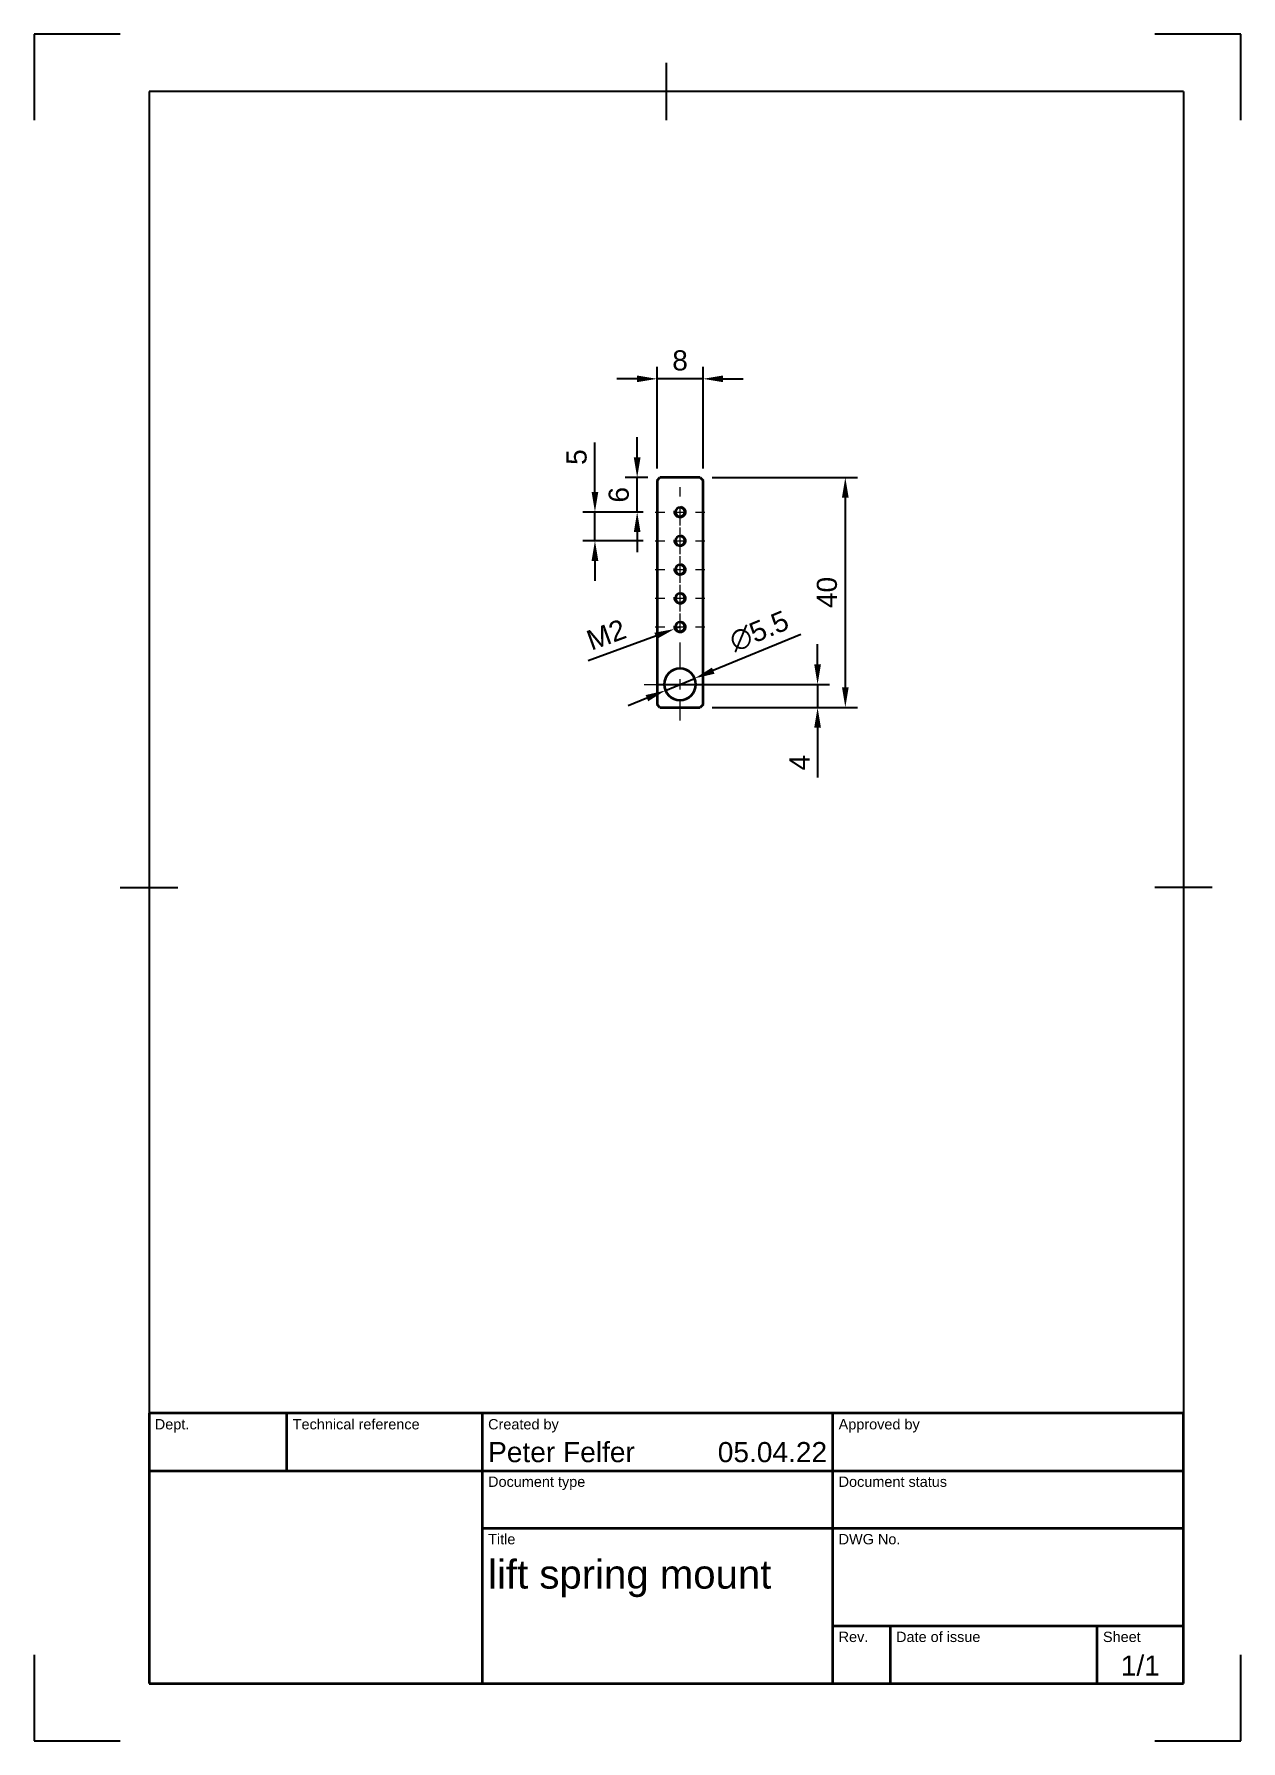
# Model space of a CAD drawing. Header units: millimetres. Extents: x 0 to 210, y 0 to 297.
import ezdxf
from ezdxf.enums import TextEntityAlignment as Align

# ---------------------------------------------------------------- set-up
doc = ezdxf.new("R2010")
doc.units = ezdxf.units.MM
doc.header["$LTSCALE"] = 0.75
doc.linetypes.add('CENTER2', pattern=[28.575, 19.05, -3.175, 3.175, -3.175])
for name, color, linetype, lineweight in [('Border', 7, 'Continuous', 25), ('FD_Dimensions', 7, 'Continuous', 18), ('Smart Centers', 7, 'CENTER2', 18), ('TitleBlock', 7, 'Continuous', 35), ('Visible', 7, 'Continuous', 35), ('Visible Narrow', 7, 'Continuous', 18)]:
    doc.layers.add(name, color=color, linetype=linetype, lineweight=lineweight)
doc.styles.add('FusionTitle', font='arial.ttf')
doc.styles.get("Standard").update_dxf_attribs({"font": 'arial.ttf'})
doc.dimstyles.new('Dim-ISO-25', dxfattribs={"dimtxt": 3.5, "dimasz": 3.5, "dimexe": 2.1, "dimexo": 2.1, "dimgap": 1.4, "dimtad": 1, "dimzin": 12, "dimdsep": 46, "dimtxsty": 'Standard', "dimcen": 0, "dimazin": 3, "dimtp": 0.1, "dimtm": 0.1, "dimtfac": 0.714286, "dimtmove": 0, "dimatfit": 3, "dimfxl": 1, "dimtzin": 12, "dimarcsym": 0})

# ---------------------------------------------------------------- blocks, each defined once
blk = doc.blocks.new('ISO_A4(P)_SHEET')
at = {"layer": 'Border'}
for p, q in [((110, 292), (110, 282)), ((200, 287), (20, 287)), ((20, 287), (20, 10)), ((200, 287), (200, 10)), ((15, 148.5), (25, 148.5)), ((205, 148.5), (195, 148.5)), ((20, 10), (200, 10))]:
    blk.add_line(p, q, dxfattribs=at)
at = {"layer": 'Defpoints'}
for p, q in [((15, 297), (0, 297)), ((0, 297), (0, 282)), ((210, 297), (195, 297)), ((210, 282), (210, 297)), ((0, 15), (0, 0)), ((210, 0), (210, 15)), ((0, 0), (15, 0)), ((195, 0), (210, 0))]:
    blk.add_line(p, q, dxfattribs=at)
blk = doc.blocks.new('ISO_TITLEBLOCK')
at = {"layer": 'TitleBlock'}
for p, q in [((0, 47), (-180, 47)), ((-180, 47), (-180, 0)), ((-156, 37), (-156, 47)), ((-122, 0), (-122, 47)), ((-61, 0), (-61, 47)), ((0, 0), (0, 47)), ((-180, 37), (0, 37)), ((-122, 27), (0, 27)), ((-61, 10), (0, 10)), ((-51, 0), (-51, 10)), ((-15, 0), (-15, 10)), ((-180, 0), (0, 0))]:
    blk.add_line(p, q, dxfattribs=at)
at = {"layer": 'TitleBlock', "style": 'FusionTitle'}
for s, p in [('Dept.', (-179, 46)), ('Technical reference', (-155, 46)), ('Created by', (-121, 46)), ('Approved by', (-60, 46)), ('Document type', (-121, 36)), ('Document status', (-60, 36)), ('Title', (-121, 26)), ('DWG No.', (-60, 26)), ('Rev.', (-60, 9)), ('Date of issue', (-50, 9)), ('Sheet', (-14, 9))]:
    blk.add_text(s, height=1.8, dxfattribs=at).set_placement(p, align=Align.TOP_LEFT)
for tag, height, p in [('DEPT', 3.5, (-179, 42)), ('TECHNICAL_REFERENCE', 3.5, (-155, 42)), ('CREATED_BY', 3.5, (-121, 42)), ('APPROVED_BY', 3.5, (-60, 42)), ('DOCUMENT_TYPE', 3.5, (-121, 32)), ('DOCUMENT_STATUS', 3.5, (-60, 32)), ('TITLE_1', 5, (-121, 21.5)), ('TITLE_2', 5, (-121, 14)), ('TITLE_3', 5, (-121, 6.5)), ('DATE_OF_ISSUE', 3.5, (-50, 5))]:
    blk.add_attdef(tag, text='', height=height, dxfattribs=at).set_placement(p, align=Align.TOP_LEFT)
for tag, p in [('CREATED_DATE', (-62, 42)), ('APPROVED_DATE', (-0.99, 42))]:
    blk.add_attdef(tag, text='', height=3.5, dxfattribs=at).set_placement(p, align=Align.TOP_RIGHT)
for tag, height, p in [('DRAWING_NUMBER', 5, (-30.5, 19.75)), ('REV', 3.5, (-56, 4.85)), ('SHEET', 3.5, (-7.5, 4.85))]:
    blk.add_attdef(tag, text='', height=height, dxfattribs=at).set_placement(p, align=Align.TOP_CENTER)
blk = doc.blocks.new('*U4')
at = {"layer": 'Smart Centers', "color": 0, "ltscale": 0.75, "transparency": 16777216}
for p, q in [((0, 2.678906), (0, 6.25)), ((-6.25, 0), (-2.678906, 0)), ((2.678906, 0), (6.25, 0)), ((0, -6.25), (0, -2.678906))]:
    blk.add_line(p, q, dxfattribs=at)
at = {"layer": 'Smart Centers', "color": 0, "linetype": 'Continuous', "ltscale": 0.75, "transparency": 16777216}
for p, q in [((-0.892969, 0), (0.892969, 0)), ((0, -0.892969), (0, 0.892969))]:
    blk.add_line(p, q, dxfattribs=at)
blk = doc.blocks.new('*U5')
at = {"layer": 'Smart Centers', "color": 0, "ltscale": 0.75, "transparency": 16777216}
for p, q in [((0, 2.678906), (0, 4.3115)), ((-4.3115, 0), (-2.678906, 0)), ((2.678906, 0), (4.3115, 0)), ((0, -4.3115), (0, -2.678906))]:
    blk.add_line(p, q, dxfattribs=at)
at = {"layer": 'Smart Centers', "color": 0, "linetype": 'Continuous', "ltscale": 0.75, "transparency": 16777216}
for p, q in [((-0.892969, 0), (0.892969, 0)), ((0, -0.892969), (0, 0.892969))]:
    blk.add_line(p, q, dxfattribs=at)
blk = doc.blocks.new('*U6')
at = {"layer": 'Smart Centers', "color": 0, "ltscale": 0.75, "transparency": 16777216}
for p, q in [((0, 2.678906), (0, 4.3115)), ((-4.3115, 0), (-2.678906, 0)), ((2.678906, 0), (4.3115, 0)), ((0, -4.3115), (0, -2.678906))]:
    blk.add_line(p, q, dxfattribs=at)
at = {"layer": 'Smart Centers', "color": 0, "linetype": 'Continuous', "ltscale": 0.75, "transparency": 16777216}
for p, q in [((-0.892969, 0), (0.892969, 0)), ((0, -0.892969), (0, 0.892969))]:
    blk.add_line(p, q, dxfattribs=at)
blk = doc.blocks.new('*U7')
at = {"layer": 'Smart Centers', "color": 0, "ltscale": 0.75, "transparency": 16777216}
for p, q in [((0, 2.678906), (0, 4.3115)), ((-4.3115, 0), (-2.678906, 0)), ((2.678906, 0), (4.3115, 0)), ((0, -4.3115), (0, -2.678906))]:
    blk.add_line(p, q, dxfattribs=at)
at = {"layer": 'Smart Centers', "color": 0, "linetype": 'Continuous', "ltscale": 0.75, "transparency": 16777216}
for p, q in [((-0.892969, 0), (0.892969, 0)), ((0, -0.892969), (0, 0.892969))]:
    blk.add_line(p, q, dxfattribs=at)
blk = doc.blocks.new('*U8')
at = {"layer": 'Smart Centers', "color": 0, "ltscale": 0.75, "transparency": 16777216}
for p, q in [((0, 2.678906), (0, 4.3115)), ((-4.3115, 0), (-2.678906, 0)), ((2.678906, 0), (4.3115, 0)), ((0, -4.3115), (0, -2.678906))]:
    blk.add_line(p, q, dxfattribs=at)
at = {"layer": 'Smart Centers', "color": 0, "linetype": 'Continuous', "ltscale": 0.75, "transparency": 16777216}
for p, q in [((-0.892969, 0), (0.892969, 0)), ((0, -0.892969), (0, 0.892969))]:
    blk.add_line(p, q, dxfattribs=at)
blk = doc.blocks.new('*U9')
at = {"layer": 'Smart Centers', "color": 0, "ltscale": 0.75, "transparency": 16777216}
for p, q in [((0, 2.678906), (0, 4.3115)), ((-4.3115, 0), (-2.678906, 0)), ((2.678906, 0), (4.3115, 0)), ((0, -4.3115), (0, -2.678906))]:
    blk.add_line(p, q, dxfattribs=at)
at = {"layer": 'Smart Centers', "color": 0, "linetype": 'Continuous', "ltscale": 0.75, "transparency": 16777216}
for p, q in [((-0.892969, 0), (0.892969, 0)), ((0, -0.892969), (0, 0.892969))]:
    blk.add_line(p, q, dxfattribs=at)
blk = doc.blocks.new('*D17')
at = {"layer": 'Defpoints', "color": 0, "transparency": 16777216}
for p in [(108.406997, 237.016128), (108.406997, 219.339356), (116.406997, 219.339356)]:
    blk.add_point(p, dxfattribs=at)
at = {"layer": 'FD_Dimensions', "lineweight": -2, "transparency": 16777216}
for p, q in [((108.406997, 221.439356), (108.406997, 239.116128)), ((116.406997, 221.439356), (116.406997, 239.116128)), ((104.906997, 237.016128), (101.406997, 237.016128)), ((116.406997, 237.016128), (108.406997, 237.016128)), ((119.906997, 237.016128), (123.406997, 237.016128))]:
    blk.add_line(p, q, dxfattribs=at)
at = {"layer": 'FD_Dimensions', "transparency": 16777216}
for points in [[(104.906997, 237.599461), (104.906997, 236.432795), (108.406997, 237.016128)], [(119.906997, 237.599461), (119.906997, 236.432795), (116.406997, 237.016128)]]:
    blk.add_solid(points, dxfattribs=at)
at = {"layer": 'FD_Dimensions', "color": 0, "transparency": 16777216, "insert": (112.406997, 240.203133), "char_height": 3.5, "attachment_point": 5}
blk.add_mtext('8', dxfattribs=at)
blk = doc.blocks.new('*D18')
at = {"layer": 'Defpoints', "color": 0, "transparency": 16777216}
for p in [(115.906997, 219.839356), (115.906997, 179.839356), (141.165278, 179.839356)]:
    blk.add_point(p, dxfattribs=at)
at = {"layer": 'FD_Dimensions', "lineweight": -2, "transparency": 16777216}
for p, q in [((118.006997, 219.839356), (143.265278, 219.839356)), ((141.165278, 216.339356), (141.165278, 183.339356)), ((118.006997, 179.839356), (143.265278, 179.839356))]:
    blk.add_line(p, q, dxfattribs=at)
at = {"layer": 'FD_Dimensions', "transparency": 16777216}
for points in [[(140.581944, 216.339356), (141.748611, 216.339356), (141.165278, 219.839356)], [(140.581944, 183.339356), (141.748611, 183.339356), (141.165278, 179.839356)]]:
    blk.add_solid(points, dxfattribs=at)
at = {"layer": 'FD_Dimensions', "color": 0, "transparency": 16777216, "insert": (137.978272, 199.839356), "char_height": 3.5, "attachment_point": 5, "rotation": 90}
blk.add_mtext('40', dxfattribs=at)
blk = doc.blocks.new('*D19')
at = {"layer": 'Defpoints', "color": 0, "transparency": 16777216}
for p in [(114.947344, 184.892512), (109.86665, 182.7862)]:
    blk.add_point(p, dxfattribs=at)
at = {"layer": 'FD_Dimensions', "lineweight": -2, "transparency": 16777216}
for p, q in [((133.428453, 192.554261), (118.180512, 186.232893)), ((109.86665, 182.7862), (114.947344, 184.892512)), ((106.633482, 181.445819), (103.400313, 180.105438))]:
    blk.add_line(p, q, dxfattribs=at)
at = {"layer": 'FD_Dimensions', "transparency": 16777216}
for points in [[(117.957115, 186.771755), (118.403909, 185.694032), (114.947344, 184.892512)], [(106.410085, 181.98468), (106.856878, 180.906957), (109.86665, 182.7862)]]:
    blk.add_solid(points, dxfattribs=at)
at = {"layer": 'FD_Dimensions', "color": 0, "transparency": 16777216, "insert": (126.163065, 193.098227), "char_height": 3.5, "attachment_point": 5, "rotation": 22.51753459}
blk.add_mtext('∅5.5', dxfattribs=at)
blk = doc.blocks.new('*D20')
at = {"layer": 'Defpoints', "color": 0, "transparency": 16777216}
for p in [(111.43297, 193.483489), (112.406997, 193.839356)]:
    blk.add_point(p, dxfattribs=at)
at = {"layer": 'FD_Dimensions', "lineweight": -2, "transparency": 16777216}
for p, q in [((112.406997, 193.839356), (111.43297, 193.483489)), ((96.431312, 188.002538), (108.145513, 192.282396))]:
    blk.add_line(p, q, dxfattribs=at)
at = {"layer": 'FD_Dimensions', "transparency": 16777216}
blk.add_solid([(107.945331, 192.830305), (108.345695, 191.734486), (111.43297, 193.483489)], dxfattribs=at)
at = {"layer": 'FD_Dimensions', "color": 0, "transparency": 16777216, "insert": (99.561242, 192.507359), "char_height": 3.5, "attachment_point": 5, "rotation": 20.07013182}
blk.add_mtext('M2', dxfattribs=at)
blk = doc.blocks.new('*D21')
at = {"layer": 'Defpoints', "color": 0, "transparency": 16777216}
for p in [(97.595497, 213.839356), (108.095497, 213.839356), (108.095497, 208.839356)]:
    blk.add_point(p, dxfattribs=at)
at = {"layer": 'FD_Dimensions', "lineweight": -2, "transparency": 16777216}
for p, q in [((97.595497, 217.339356), (97.595497, 225.959956)), ((105.995497, 213.839356), (95.495497, 213.839356)), ((97.595497, 208.839356), (97.595497, 213.839356)), ((105.995497, 208.839356), (95.495497, 208.839356)), ((97.595497, 205.339356), (97.595497, 201.839356))]:
    blk.add_line(p, q, dxfattribs=at)
at = {"layer": 'FD_Dimensions', "transparency": 16777216}
for points in [[(97.012164, 217.339356), (98.17883, 217.339356), (97.595497, 213.839356)], [(97.012164, 205.339356), (98.17883, 205.339356), (97.595497, 208.839356)]]:
    blk.add_solid(points, dxfattribs=at)
at = {"layer": 'FD_Dimensions', "color": 0, "transparency": 16777216, "insert": (94.415654, 223.399656), "char_height": 3.5, "attachment_point": 5, "rotation": 90}
blk.add_mtext('5', dxfattribs=at)
blk = doc.blocks.new('*D22')
at = {"layer": 'Defpoints', "color": 0, "transparency": 16777216}
for p in [(104.942165, 219.839356), (108.906997, 219.839356), (108.095497, 213.839356)]:
    blk.add_point(p, dxfattribs=at)
at = {"layer": 'FD_Dimensions', "lineweight": -2, "transparency": 16777216}
for p, q in [((104.942165, 223.339356), (104.942165, 226.839356)), ((106.806997, 219.839356), (102.842165, 219.839356)), ((104.942165, 213.839356), (104.942165, 219.839356)), ((105.995497, 213.839356), (102.842165, 213.839356)), ((104.942165, 210.339356), (104.942165, 206.839356))]:
    blk.add_line(p, q, dxfattribs=at)
at = {"layer": 'FD_Dimensions', "transparency": 16777216}
for points in [[(104.358831, 223.339356), (105.525498, 223.339356), (104.942165, 219.839356)], [(104.358831, 210.339356), (105.525498, 210.339356), (104.942165, 213.839356)]]:
    blk.add_solid(points, dxfattribs=at)
at = {"layer": 'FD_Dimensions', "color": 0, "transparency": 16777216, "insert": (101.755159, 216.839356), "char_height": 3.5, "attachment_point": 5, "rotation": 90}
blk.add_mtext('6', dxfattribs=at)
blk = doc.blocks.new('*D23')
at = {"layer": 'Defpoints', "color": 0, "transparency": 16777216}
for p in [(106.156997, 183.839356), (115.906997, 179.839356), (136.339841, 179.839356)]:
    blk.add_point(p, dxfattribs=at)
at = {"layer": 'FD_Dimensions', "lineweight": -2, "transparency": 16777216}
for p, q in [((136.339841, 187.339356), (136.339841, 190.839356)), ((108.256997, 183.839356), (138.439841, 183.839356)), ((136.339841, 183.839356), (136.339841, 179.839356)), ((118.006997, 179.839356), (138.439841, 179.839356)), ((136.339841, 176.339356), (136.339841, 167.618483))]:
    blk.add_line(p, q, dxfattribs=at)
at = {"layer": 'FD_Dimensions', "transparency": 16777216}
for points in [[(135.756508, 187.339356), (136.923174, 187.339356), (136.339841, 183.839356)], [(135.756508, 176.339356), (136.923174, 176.339356), (136.339841, 179.839356)]]:
    blk.add_solid(points, dxfattribs=at)
at = {"layer": 'FD_Dimensions', "color": 0, "transparency": 16777216, "insert": (133.189841, 170.228919), "char_height": 3.5, "attachment_point": 5, "rotation": 90}
blk.add_mtext('4', dxfattribs=at)

msp = doc.modelspace()

# ---------------------------------------------------------------- linework, layer by layer
at = {"layer": 'Visible', "extrusion": (-1e-16, -1, 0)}
for p, q in [((108.406997, 219.339356), (108.906997, 219.839356)), ((115.906997, 219.839356), (108.906997, 219.839356)), ((115.906997, 219.839356), (116.406997, 219.339356)), ((108.406997, 219.339356), (108.406997, 180.339356)), ((116.406997, 180.339356), (116.406997, 219.339356)), ((108.906997, 179.839356), (108.406997, 180.339356)), ((108.906997, 179.839356), (115.906997, 179.839356)), ((116.406997, 180.339356), (115.906997, 179.839356))]:
    msp.add_line(p, q, dxfattribs=at)
at = {"layer": 'Visible', "extrusion": (0, 0, -1)}
for centre, radius in [((-112.406997, 213.839356), 0.8115), ((-112.406997, 208.839356), 0.8115), ((-112.406997, 203.839356), 0.8115), ((-112.406997, 198.839356), 0.8115), ((-112.406997, 193.839356), 0.8115), ((-112.406997, 183.839356), 2.75)]:
    msp.add_circle(centre, radius, dxfattribs=at)
at = {"layer": 'Visible Narrow', "extrusion": (0, 0, -1)}
for centre in [(-112.406997, 213.839356), (-112.406997, 208.839356), (-112.406997, 203.839356), (-112.406997, 198.839356), (-112.406997, 193.839356)]:
    msp.add_arc(centre, 1.037, 100, 10, dxfattribs=at)

# ---------------------------------------------------------------- block references
at = {"layer": 'Border'}
msp.add_blockref('ISO_A4(P)_SHEET', (0, 0), dxfattribs=at)
at = {"layer": 'Smart Centers', "ltscale": 0.75}
for name, p in [('*U9', (112.406997, 213.839356)), ('*U8', (112.406997, 208.839356)), ('*U7', (112.406997, 203.839356)), ('*U6', (112.406997, 198.839356)), ('*U5', (112.406997, 193.839356)), ('*U4', (112.406997, 183.839356))]:
    msp.add_blockref(name, p, dxfattribs=at)
at = {"layer": 'TitleBlock'}
msp.add_blockref('ISO_TITLEBLOCK', (200, 10), dxfattribs=at).add_auto_attribs({'CREATED_DATE': '05.04.22', 'SHEET': '1/1', 'TITLE_1': 'lift spring mount', 'CREATED_BY': 'Peter Felfer'})

# ---------------------------------------------------------------- dimensions: what is measured, and where the dimension line sits
at = {"layer": 'FD_Dimensions'}
for base, p1, p2, angle, picture, middle in [((108.406997, 237.016128), (116.406997, 219.339356), (108.406997, 219.339356), 180, '*D17', (112.406997, 240.203133)), ((97.595497, 213.839356), (108.095497, 208.839356), (108.095497, 213.839356), 90, '*D21', (94.415654, 223.399656)), ((104.942165, 219.839356), (108.095497, 213.839356), (108.906997, 219.839356), 90, '*D22', (101.755159, 216.839356)), ((141.165278, 179.839356), (115.906997, 219.839356), (115.906997, 179.839356), 270, '*D18', (137.978272, 199.839356)), ((136.339841, 179.839356), (106.156997, 183.839356), (115.906997, 179.839356), 90, '*D23', (133.189841, 170.228919))]:
    dim = msp.add_linear_dim(base=base, p1=p1, p2=p2, angle=angle, dimstyle='Dim-ISO-25', override={"dimlfac": 1, "dimclrd": 256, "dimclre": 256}, dxfattribs=at)
    dim.commit()
    dim.dimension.update_dxf_attribs({"geometry": picture, "text_midpoint": middle})
dim = msp.add_diameter_dim_2p(p1=(109.86665, 182.7862), p2=(114.947344, 184.892512), dimstyle='Dim-ISO-25', override={"dimlfac": 1, "dimclrd": 256, "dimclre": 256}, dxfattribs=at)
dim.commit()
dim.dimension.update_dxf_attribs({"geometry": '*D19', "text_midpoint": (126.163065, 193.098227)})
dim = msp.add_radius_dim(center=(112.406997, 193.839356), mpoint=(111.43297, 193.483489), text='M2', dimstyle='Dim-ISO-25', override={"dimlfac": 1, "dimse1": 1, "dimclrd": 256, "dimclre": 256}, dxfattribs=at)
dim.commit()
dim.dimension.update_dxf_attribs({"geometry": '*D20', "text_midpoint": (100.644684, 189.54192), "dimtype": 164})

doc.saveas('drawing.dxf')
